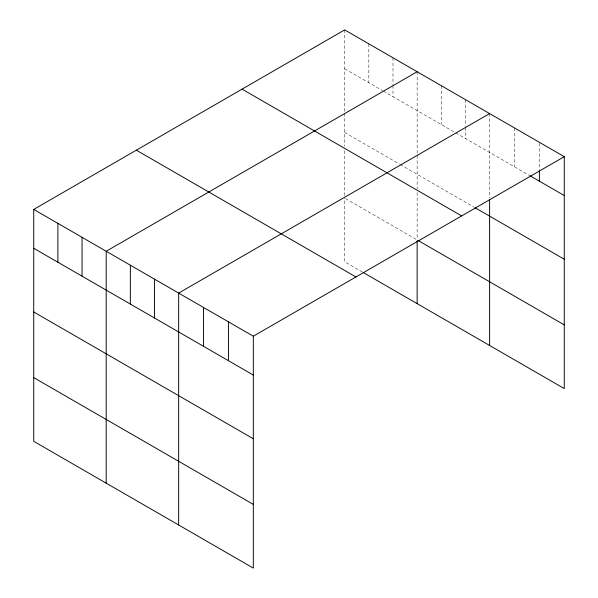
<?xml version="1.0" encoding="UTF-8"?>
<svg xmlns="http://www.w3.org/2000/svg" width="598" height="598" viewBox="0 0 598 598"><rect width="100%" height="100%" fill="white"/><g stroke="black" fill="none" stroke-linecap="round" stroke-linejoin="round"><path stroke-width="0.45" stroke-dasharray="2.99 2.24" d="M344.68 68.763L382.518 90.612M383.325 91.075L454.981 132.45M455.788 132.913L528.946 175.147M344.68 132.464L399.427 164.076M400.234 164.54L474.311 207.304M345.48 198.566L417.142 239.933M362.388 272.03L344.68 261.797L344.68 198.095M539.381 143.236L539.381 170.071M514.489 127.942L514.489 166.805M489.605 113.575L489.605 197.938M465.453 99.627L465.453 126.462M465.453 127.389L465.453 138.489M441.294 85.686L441.294 124.548M417.142 71.738L417.142 188.886M417.142 192.534L417.142 239.021M392.983 57.789L392.983 84.624M392.983 85.551L392.983 96.652M368.831 43.848L368.831 82.711M344.68 29.9L344.68 112.446M344.68 113.351L344.68 146.136M344.68 150.696L344.68 196.271"/><path stroke-width="0.9" d="M564.265 156.676L253.32 336.203L253.32 568.1L33.735 441.324L33.735 209.42L344.68 29.9L564.265 156.676L564.265 388.58L363.195 272.494M417.142 71.738L106.197 251.257L106.197 483.162M489.605 113.575L178.66 293.095L178.66 524.992M529.746 175.61L564.265 195.539M475.111 207.768L564.265 259.24M242.063 89.139L461.656 215.923M417.95 240.396L564.265 324.878M136.344 150.18L355.937 276.956M33.735 209.42L253.32 336.203M33.735 248.282L253.32 375.066M33.735 311.984L253.32 438.768M33.735 377.622L253.32 504.398M539.381 170.991L539.381 181.172M489.605 199.754L489.605 345.472M417.142 240.845L417.142 303.635M228.436 321.829L228.436 360.691M203.552 307.462L203.552 346.324M154.508 279.146L154.508 318.009M130.357 265.206L130.357 304.068M82.046 237.316L82.046 276.179M57.886 223.368L57.886 262.23"/></g></svg>
